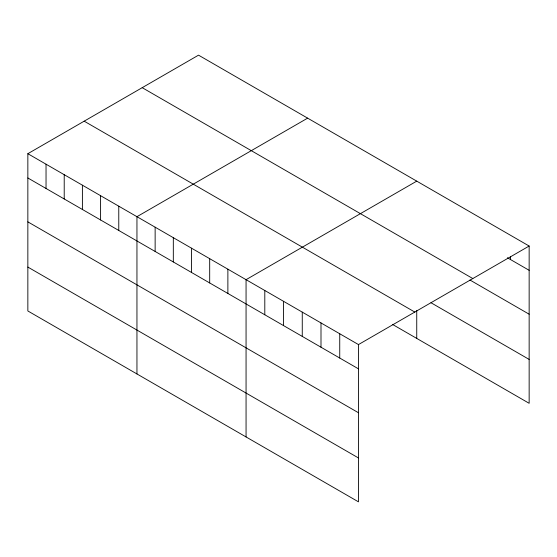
<?xml version="1.0" encoding="UTF-8"?>
<svg xmlns="http://www.w3.org/2000/svg" width="557" height="557" viewBox="0 0 557 557"><rect width="100%" height="100%" fill="white"/><g stroke="black" fill="none" stroke-linecap="round" stroke-linejoin="round"><path stroke-width="0.84" d="M27.85 153.697L358.471 344.574L358.471 501.843L27.85 310.966L27.85 153.697L198.529 55.157L529.15 246.034L529.15 403.303L392.734 324.55M307.631 118.147L136.952 216.687L136.952 373.956M416.74 181.136L246.062 279.677L246.062 436.946M358.471 344.574L529.15 246.034M507.42 257.766L529.15 270.312M142.202 87.672L472.823 278.556M469.948 280.018L529.15 314.204M430.979 302.736L529.15 359.418M84.177 121.175L414.798 312.059M27.85 177.975L358.471 368.852M27.85 221.86L358.471 412.744M27.85 267.075L358.471 457.958M510.414 256.895L510.414 259.499M416.74 310.555L416.74 338.405M339.735 333.761L339.735 358.04M320.999 322.942L320.999 347.22M302.263 312.129L302.263 336.407M283.527 301.309L283.527 325.587M264.798 290.496L264.798 314.775M227.876 269.177L227.876 293.455M209.69 258.678L209.69 282.956M191.511 248.185L191.511 272.457M173.324 237.686L173.324 261.964M155.138 227.186L155.138 251.465M118.773 206.187L118.773 230.466M100.587 195.688L100.587 219.966M82.401 185.189L82.401 209.467M64.215 174.689L64.215 198.967M46.036 164.197L46.036 188.475"/></g></svg>
